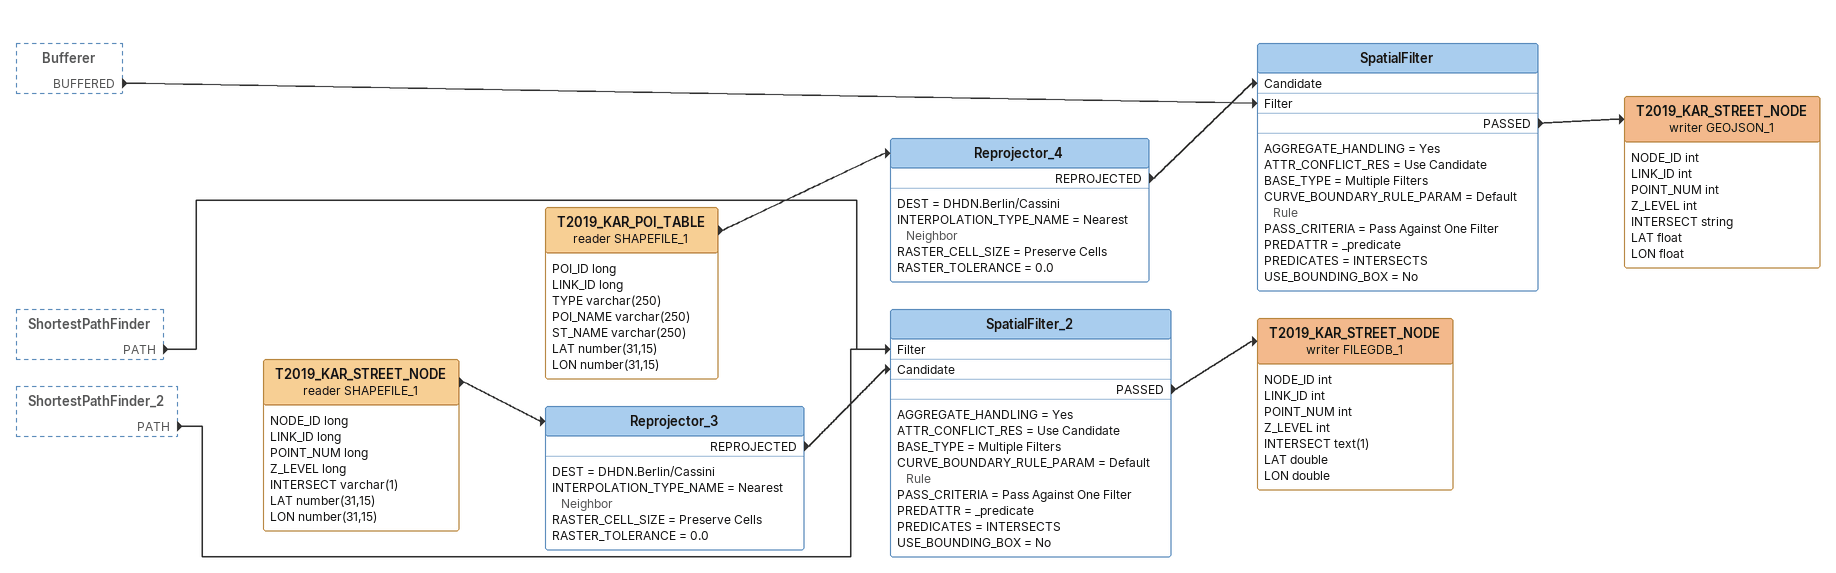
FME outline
Bufferer [outside]
    BUFFERED -> SpatialFilter [Filter]
ShortestPathFinder [outside]
    PATH -> SpatialFilter_2 [Filter]
ShortestPathFinder_2 [outside]
    PATH -> SpatialFilter_2 [Filter]
T2019_KAR_STREET_NODE (reader SHAPEFILE_1)
    attributes: NODE_ID long, LINK_ID long, POINT_NUM long, Z_LEVEL long, INTERSECT varchar(1), LAT number(31,15), LON number(31,15)
    -> Reprojector_3
Reprojector_3
    DEST = DHDN.Berlin/Cassini
    INTERPOLATION_TYPE_NAME = Nearest Neighbor
    RASTER_CELL_SIZE = Preserve Cells
    RASTER_TOLERANCE = 0.0
    REPROJECTED -> SpatialFilter_2 [Candidate]
SpatialFilter_2
    AGGREGATE_HANDLING = Yes
    ATTR_CONFLICT_RES = Use Candidate
    BASE_TYPE = Multiple Filters
    CURVE_BOUNDARY_RULE_PARAM = Default Rule
    PASS_CRITERIA = Pass Against One Filter
    PREDATTR = _predicate
    PREDICATES = INTERSECTS
    USE_BOUNDING_BOX = No
    PASSED -> T2019_KAR_STREET_NODE (writer FILEGDB_1)
T2019_KAR_STREET_NODE (writer FILEGDB_1)
    attributes: NODE_ID int, LINK_ID int, POINT_NUM int, Z_LEVEL int, INTERSECT text(1), LAT double, LON double
T2019_KAR_POI_TABLE (reader SHAPEFILE_1)
    attributes: POI_ID long, LINK_ID long, TYPE varchar(250), POI_NAME varchar(250), ST_NAME varchar(250), LAT number(31,15), LON number(31,15)
    -> Reprojector_4
Reprojector_4
    DEST = DHDN.Berlin/Cassini
    INTERPOLATION_TYPE_NAME = Nearest Neighbor
    RASTER_CELL_SIZE = Preserve Cells
    RASTER_TOLERANCE = 0.0
    REPROJECTED -> SpatialFilter [Candidate]
SpatialFilter
    AGGREGATE_HANDLING = Yes
    ATTR_CONFLICT_RES = Use Candidate
    BASE_TYPE = Multiple Filters
    CURVE_BOUNDARY_RULE_PARAM = Default Rule
    PASS_CRITERIA = Pass Against One Filter
    PREDATTR = _predicate
    PREDICATES = INTERSECTS
    USE_BOUNDING_BOX = No
    PASSED -> T2019_KAR_STREET_NODE (writer GEOJSON_1)
T2019_KAR_STREET_NODE (writer GEOJSON_1)
    attributes: NODE_ID int, LINK_ID int, POINT_NUM int, Z_LEVEL int, INTERSECT string, LAT float, LON float
